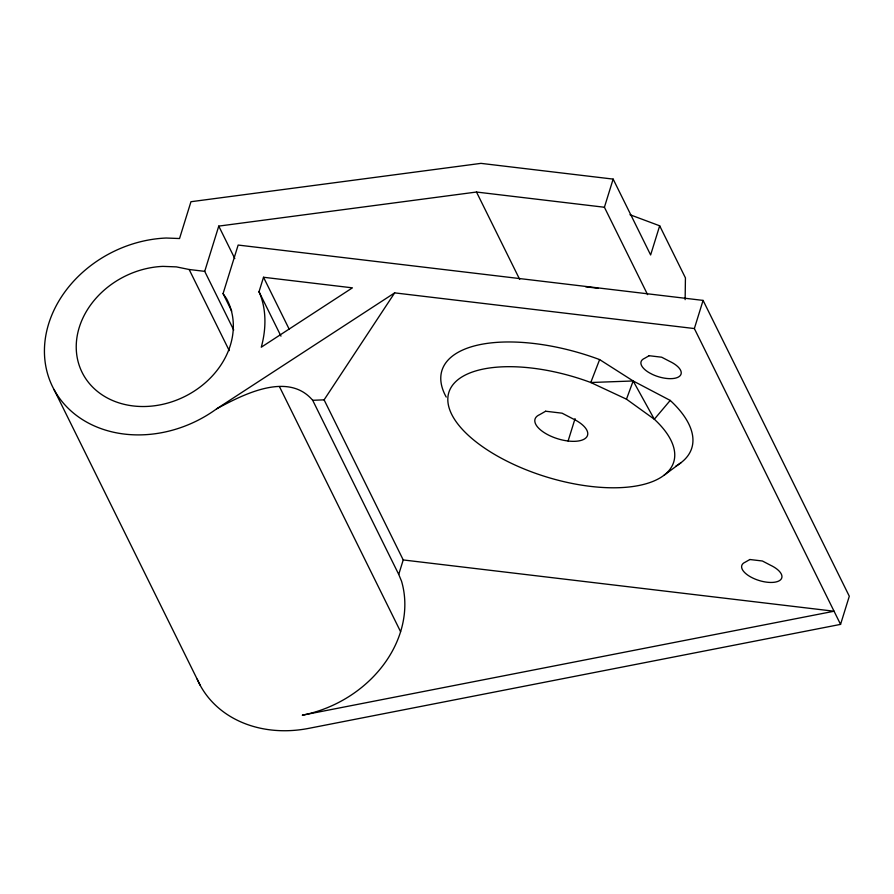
<?xml version="1.0" encoding="UTF-8"?>
<svg xmlns="http://www.w3.org/2000/svg" width="894" height="894" viewBox="0 0 894 894"><rect width="100%" height="100%" fill="white"/><g stroke="black" fill="none" stroke-linecap="round" stroke-linejoin="round"><path stroke-width="1.34" d="M685.139 299.658L685.43 277.889L659.683 225.802L629.991 214.728M233.714 330.02L204.715 271.351L218.762 226.104L476.491 192.031L604.411 207.252L647.591 294.629M231.714 311.09L223.075 293.612L238.15 245.057L703.086 300.406L849.3 596.231L840.561 624.381L308.799 728.353A113.929 94.339 -26.3 0 1 197.216 679.183M259.025 291.735L263.518 277.263L352.415 287.846L261.283 347.207C266.244 329.148 266.714 309.101 259.025 291.735L280.973 336.144M403.228 559.946L834.068 611.228L302.295 715.2A113.929 94.339 -26.3 0 0 401.54 581.201L398.735 574.417L403.228 559.946L324.097 399.841L394.667 292.874L694.359 328.556L840.561 624.381M604.411 207.252L613.15 179.102L480.961 163.367L190.958 201.72L179.538 238.53L166.206 238.027A113.929 94.339 -26.3 0 0 47.728 374.307A113.929 94.339 -26.3 0 0 216.583 408.871C243.157 394.5 288.114 371.256 312.688 400.3L398.735 574.417M568.103 441.021L575.054 418.638M659.683 225.802L650.631 254.958L613.15 179.102M694.359 328.556L703.086 300.406M633.164 380.967L654.319 419.241A117.717 51.863 17.2 0 1 596.857 487.04A117.717 51.863 17.2 0 1 447.849 400.87A117.717 51.863 17.2 0 1 590.778 382.509L633.164 380.967L670.221 400.423L654.319 419.241L626.482 399.182L633.164 380.967L599.628 359.589A130.803 57.629 17.2 0 0 476.256 345.453A130.803 57.629 17.2 0 0 446.229 397.07M599.628 359.589L590.778 382.509L626.482 399.182M664.074 475.25L681.06 462.645M216.583 408.871L394.667 292.874M312.688 400.3L324.097 399.841M585.682 286.795L598.008 288.27M223.075 293.612L226.506 298.607A81.097 67.151 -26.3 0 1 173.861 401.127A81.097 67.151 -26.3 0 1 76.426 351.744A81.097 67.151 -26.3 0 1 162.909 266.378L176.353 266.881L189.148 269.496L204.715 271.351M476.491 192.031L519.682 279.397M263.518 277.263L289.265 329.35M218.762 226.104L234.798 258.556M279.453 386.61L400.601 631.723M189.148 269.496L229.244 350.638M54.009 389.527L200.222 685.352M670.221 400.423A130.803 57.629 17.2 0 1 675.965 466.02M545.642 411.229L539.607 414.682A27.468 12.103 17.2 0 0 547.363 434.473A27.468 12.103 17.2 0 0 584.575 438.909A27.468 12.103 17.2 0 0 572.506 418.604L562.091 413.184L545.642 411.229M649.145 355.711L644.552 358.349A20.931 9.219 17.2 0 0 649.469 372.876L652.508 374.463A20.931 9.219 17.2 0 0 679.328 376.441A20.931 9.219 17.2 0 0 669.606 361.332L661.672 357.209L649.145 355.711M749.865 559.51L745.272 562.147A20.931 9.219 17.2 0 0 751.172 577.222A20.931 9.219 17.2 0 0 779.523 580.597A20.931 9.219 17.2 0 0 770.326 565.131L762.392 560.996L749.865 559.51"/></g></svg>
